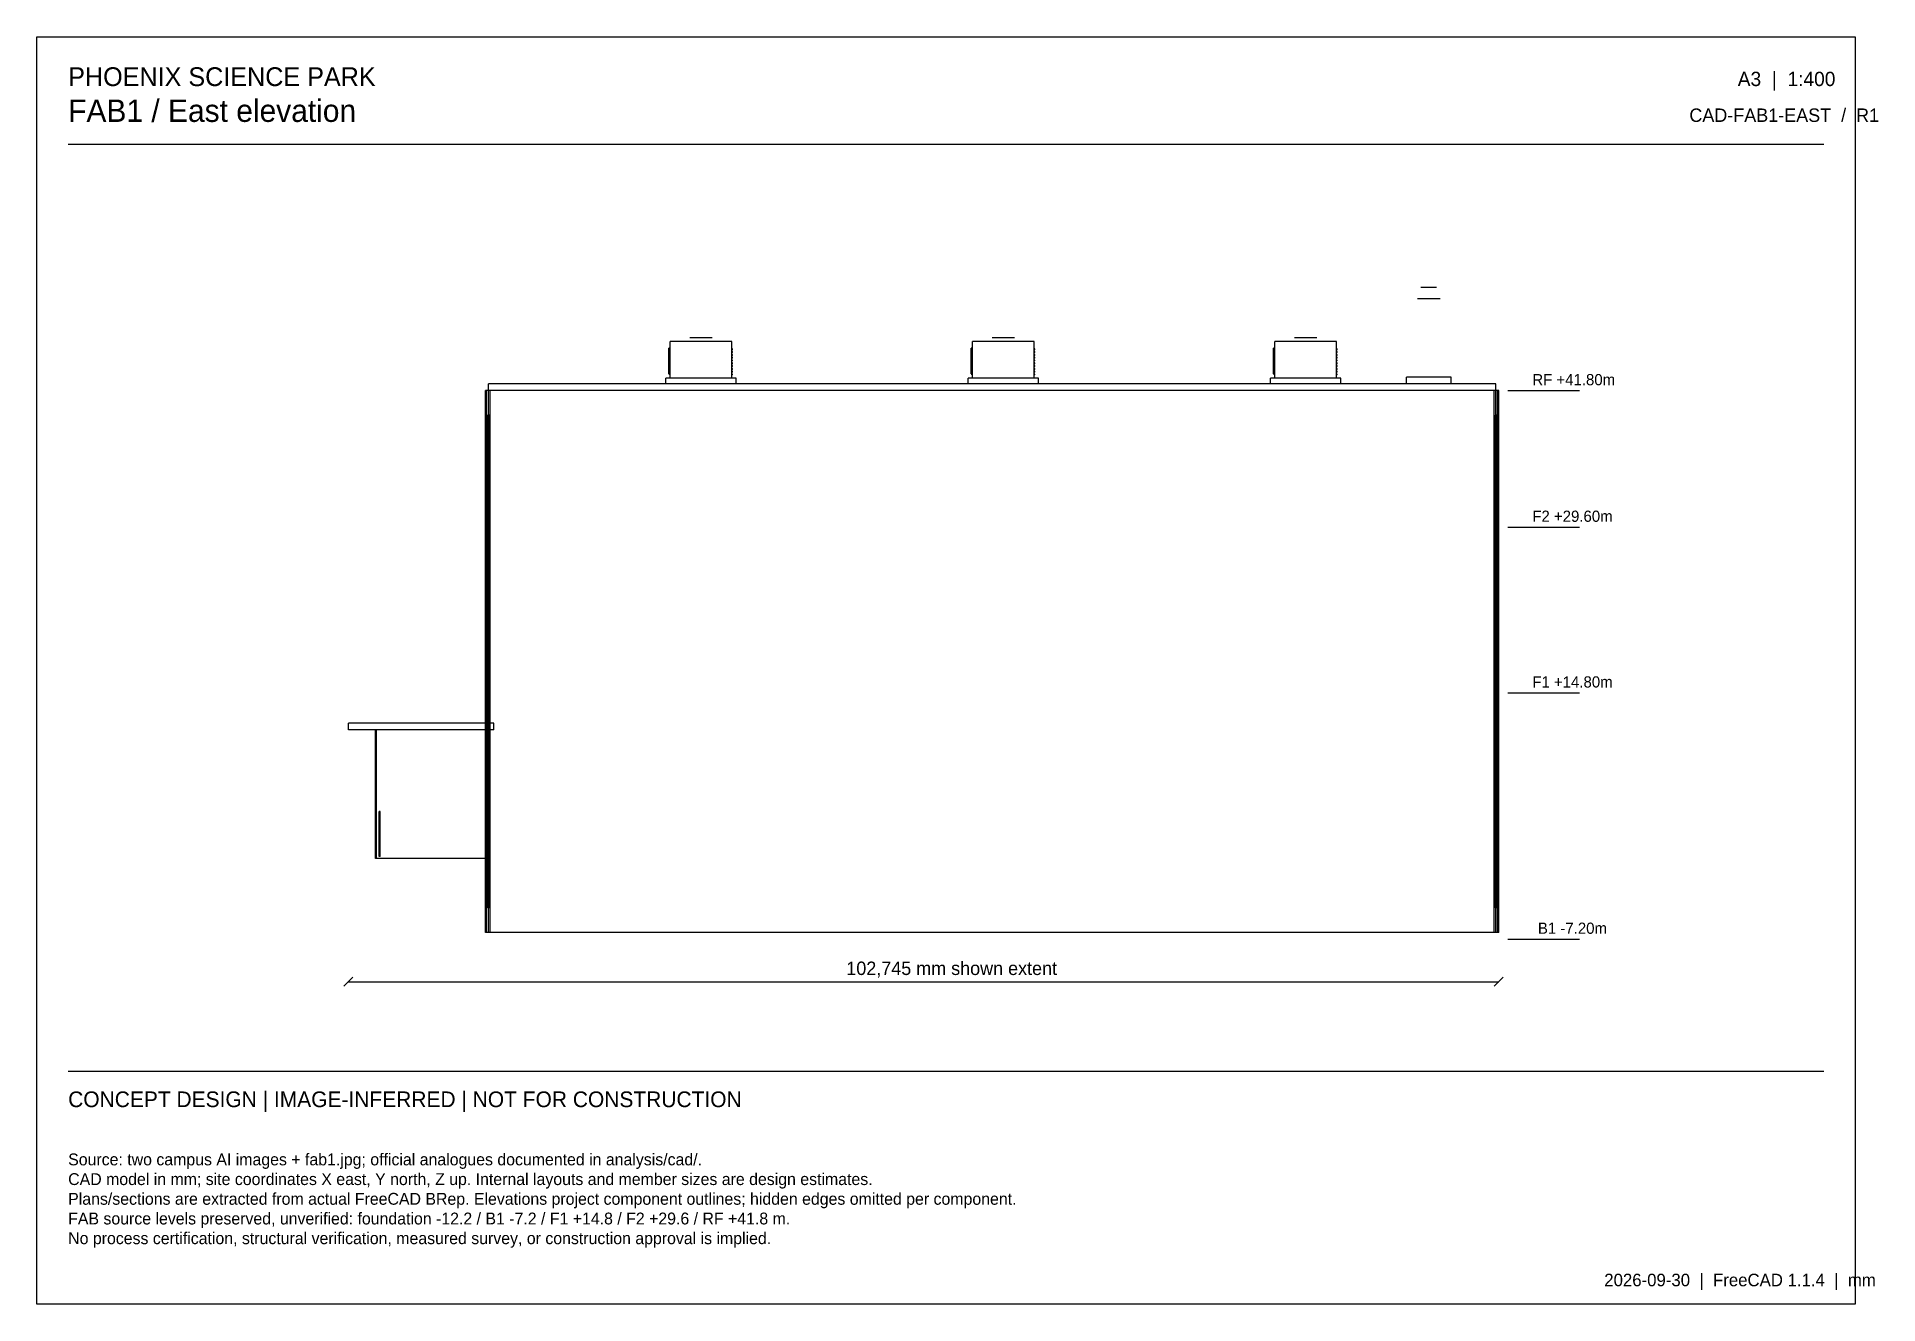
# Model space of a CAD drawing. Header units: millimetres. Extents: x 2800 to 167263, y 2800 to 116000.
import ezdxf

# ---------------------------------------------------------------- set-up
doc = ezdxf.new("R2010")
doc.units = ezdxf.units.MM

msp = doc.modelspace()

# ---------------------------------------------------------------- linework, layer by layer
at = {"layer": 'dimension'}
for p, q in [((30227.5, 31200), (31027.5, 32000)), ((30627.5, 31600), (133372.5, 31600)), ((132972.5, 31200), (133772.5, 32000))]:
    msp.add_line(p, q, dxfattribs=at)
at = {"layer": 'envelope'}
for p, q in [((42972.5, 84400), (42882.5, 84400)), ((42882.5, 36000), (42882.5, 84400)), ((42972.5, 36000), (42972.5, 84400)), ((43277.5, 84400), (42977.5, 84400)), ((42977.5, 36000), (42977.5, 84400)), ((43127.5, 36000), (43127.5, 84400)), ((43277.5, 36000), (43277.5, 84400)), ((133277.5, 84400), (132977.5, 84400)), ((132977.5, 36000), (132977.5, 84400)), ((133127.5, 36000), (133127.5, 84400)), ((133277.5, 36000), (133277.5, 84400)), ((133372.5, 84400), (133282.5, 84400)), ((133282.5, 36000), (133282.5, 84400)), ((133372.5, 36000), (133372.5, 84400)), ((42972.5, 36000), (42882.5, 36000)), ((43277.5, 36000), (42977.5, 36000)), ((133127.5, 36000), (43127.5, 36000)), ((133277.5, 36000), (132977.5, 36000)), ((133372.5, 36000), (133282.5, 36000))]:
    msp.add_line(p, q, dxfattribs=at)
at = {"layer": 'equipment'}
for p, q in [((126133.79, 92600), (126127.5, 92600)), ((126152.57, 92600), (126133.79, 92600)), ((126183.62, 92600), (126152.57, 92600)), ((126226.53, 92600), (126183.62, 92600)), ((126280.78, 92600), (126226.53, 92600)), ((126345.67, 92600), (126280.78, 92600)), ((126420.39, 92600), (126345.67, 92600)), ((126504.01, 92600), (126420.39, 92600)), ((126431.9, 93600), (126427.5, 93600)), ((126445.05, 93600), (126431.9, 93600)), ((126466.78, 93600), (126445.05, 93600)), ((126496.82, 93600), (126466.78, 93600)), ((126534.79, 93600), (126496.82, 93600)), ((126595.47, 92600), (126504.01, 92600)), ((126580.22, 93600), (126534.79, 93600)), ((126632.53, 93600), (126580.22, 93600)), ((126693.62, 92600), (126595.47, 92600)), ((126691.06, 93600), (126632.53, 93600)), ((126755.08, 93600), (126691.06, 93600)), ((126797.22, 92600), (126693.62, 92600)), ((126823.78, 93600), (126755.08, 93600)), ((126904.98, 92600), (126797.22, 92600)), ((126896.3, 93600), (126823.78, 93600)), ((126971.74, 93600), (126896.3, 93600)), ((127015.54, 92600), (126904.98, 92600)), ((127049.12, 93600), (126971.74, 93600)), ((127127.5, 92600), (127015.54, 92600)), ((127127.5, 93600), (127049.12, 93600)), ((127205.88, 93600), (127127.5, 93600)), ((127239.46, 92600), (127127.5, 92600)), ((127283.26, 93600), (127205.88, 93600)), ((127350.02, 92600), (127239.46, 92600)), ((127358.7, 93600), (127283.26, 93600)), ((127457.78, 92600), (127350.02, 92600)), ((127431.22, 93600), (127358.7, 93600)), ((127499.92, 93600), (127431.22, 93600)), ((127561.38, 92600), (127457.78, 92600)), ((127563.94, 93600), (127499.92, 93600)), ((127659.53, 92600), (127561.38, 92600)), ((127622.47, 93600), (127563.94, 93600)), ((127674.78, 93600), (127622.47, 93600)), ((127750.99, 92600), (127659.53, 92600)), ((127720.21, 93600), (127674.78, 93600)), ((127758.18, 93600), (127720.21, 93600)), ((127834.61, 92600), (127750.99, 92600)), ((127788.22, 93600), (127758.18, 93600)), ((127809.95, 93600), (127788.22, 93600)), ((127823.1, 93600), (127809.95, 93600)), ((127827.5, 93600), (127823.1, 93600)), ((127909.33, 92600), (127834.61, 92600)), ((127974.22, 92600), (127909.33, 92600)), ((128028.47, 92600), (127974.22, 92600)), ((128071.38, 92600), (128028.47, 92600)), ((128102.43, 92600), (128071.38, 92600)), ((128121.21, 92600), (128102.43, 92600)), ((128127.5, 92600), (128121.21, 92600)), ((61133.79, 89100), (61127.5, 89100)), ((61152.57, 89100), (61133.79, 89100)), ((61183.62, 89100), (61152.57, 89100)), ((61226.53, 89100), (61183.62, 89100)), ((61280.78, 89100), (61226.53, 89100)), ((61345.67, 89100), (61280.78, 89100)), ((61420.39, 89100), (61345.67, 89100)), ((61504.01, 89100), (61420.39, 89100)), ((61595.47, 89100), (61504.01, 89100)), ((61693.62, 89100), (61595.47, 89100)), ((61797.22, 89100), (61693.62, 89100)), ((61904.98, 89100), (61797.22, 89100)), ((62015.54, 89100), (61904.98, 89100)), ((62127.5, 89100), (62015.54, 89100)), ((62239.46, 89100), (62127.5, 89100)), ((62350.02, 89100), (62239.46, 89100)), ((62457.78, 89100), (62350.02, 89100)), ((62561.38, 89100), (62457.78, 89100)), ((62659.53, 89100), (62561.38, 89100)), ((62750.99, 89100), (62659.53, 89100)), ((62834.61, 89100), (62750.99, 89100)), ((62909.33, 89100), (62834.61, 89100)), ((62974.22, 89100), (62909.33, 89100)), ((63028.47, 89100), (62974.22, 89100)), ((63071.38, 89100), (63028.47, 89100)), ((63102.43, 89100), (63071.38, 89100)), ((63121.21, 89100), (63102.43, 89100)), ((63127.5, 89100), (63121.21, 89100)), ((88133.79, 89100), (88127.5, 89100)), ((88152.57, 89100), (88133.79, 89100)), ((88183.62, 89100), (88152.57, 89100)), ((88226.53, 89100), (88183.62, 89100)), ((88280.78, 89100), (88226.53, 89100)), ((88345.67, 89100), (88280.78, 89100)), ((88420.39, 89100), (88345.67, 89100)), ((88504.01, 89100), (88420.39, 89100)), ((88595.47, 89100), (88504.01, 89100)), ((88693.62, 89100), (88595.47, 89100)), ((88797.22, 89100), (88693.62, 89100)), ((88904.98, 89100), (88797.22, 89100)), ((89015.54, 89100), (88904.98, 89100)), ((89127.5, 89100), (89015.54, 89100)), ((89239.46, 89100), (89127.5, 89100)), ((89350.02, 89100), (89239.46, 89100)), ((89457.78, 89100), (89350.02, 89100)), ((89561.38, 89100), (89457.78, 89100)), ((89659.53, 89100), (89561.38, 89100)), ((89750.99, 89100), (89659.53, 89100)), ((89834.61, 89100), (89750.99, 89100)), ((89909.33, 89100), (89834.61, 89100)), ((89974.22, 89100), (89909.33, 89100)), ((90028.47, 89100), (89974.22, 89100)), ((90071.38, 89100), (90028.47, 89100)), ((90102.43, 89100), (90071.38, 89100)), ((90121.21, 89100), (90102.43, 89100)), ((90127.5, 89100), (90121.21, 89100)), ((115133.79, 89100), (115127.5, 89100)), ((115152.57, 89100), (115133.79, 89100)), ((115183.62, 89100), (115152.57, 89100)), ((115226.53, 89100), (115183.62, 89100)), ((115280.78, 89100), (115226.53, 89100)), ((115345.67, 89100), (115280.78, 89100)), ((115420.39, 89100), (115345.67, 89100)), ((115504.01, 89100), (115420.39, 89100)), ((115595.47, 89100), (115504.01, 89100)), ((115693.62, 89100), (115595.47, 89100)), ((115797.22, 89100), (115693.62, 89100)), ((115904.98, 89100), (115797.22, 89100)), ((116015.54, 89100), (115904.98, 89100)), ((116127.5, 89100), (116015.54, 89100)), ((116239.46, 89100), (116127.5, 89100)), ((116350.02, 89100), (116239.46, 89100)), ((116457.78, 89100), (116350.02, 89100)), ((116561.38, 89100), (116457.78, 89100)), ((116659.53, 89100), (116561.38, 89100)), ((116750.99, 89100), (116659.53, 89100)), ((116834.61, 89100), (116750.99, 89100)), ((116909.33, 89100), (116834.61, 89100)), ((116974.22, 89100), (116909.33, 89100)), ((117028.47, 89100), (116974.22, 89100)), ((117071.38, 89100), (117028.47, 89100)), ((117102.43, 89100), (117071.38, 89100)), ((117121.21, 89100), (117102.43, 89100)), ((117127.5, 89100), (117121.21, 89100)), ((59377.5, 88200), (59257.5, 88200)), ((59257.5, 85900), (59257.5, 88200)), ((59377.5, 88130), (59312.5, 88130)), ((59312.5, 88050), (59312.5, 88130)), ((59377.5, 88050), (59312.5, 88050)), ((59377.5, 87880), (59312.5, 87880)), ((59312.5, 87800), (59312.5, 87880)), ((59377.5, 87800), (59312.5, 87800)), ((59377.5, 87630), (59312.5, 87630)), ((59312.5, 87550), (59312.5, 87630)), ((59377.5, 87550), (59312.5, 87550)), ((59377.5, 87380), (59312.5, 87380)), ((59312.5, 87300), (59312.5, 87380)), ((59377.5, 87300), (59312.5, 87300)), ((64877.5, 88800), (59377.5, 88800)), ((59377.5, 85500), (59377.5, 88800)), ((64877.5, 85500), (64877.5, 88800)), ((64942.5, 88130), (64877.5, 88130)), ((64942.5, 88050), (64877.5, 88050)), ((64942.5, 87880), (64877.5, 87880)), ((64942.5, 87800), (64877.5, 87800)), ((64942.5, 87630), (64877.5, 87630)), ((64942.5, 87550), (64877.5, 87550)), ((64942.5, 87380), (64877.5, 87380)), ((64942.5, 87300), (64877.5, 87300)), ((64942.5, 88050), (64942.5, 88130)), ((64942.5, 87800), (64942.5, 87880)), ((64942.5, 87550), (64942.5, 87630)), ((64942.5, 87300), (64942.5, 87380)), ((86377.5, 88200), (86257.5, 88200)), ((86257.5, 85900), (86257.5, 88200)), ((86377.5, 88130), (86312.5, 88130)), ((86312.5, 88050), (86312.5, 88130)), ((86377.5, 88050), (86312.5, 88050)), ((86377.5, 87880), (86312.5, 87880)), ((86312.5, 87800), (86312.5, 87880)), ((86377.5, 87800), (86312.5, 87800)), ((86377.5, 87630), (86312.5, 87630)), ((86312.5, 87550), (86312.5, 87630)), ((86377.5, 87550), (86312.5, 87550)), ((86377.5, 87380), (86312.5, 87380)), ((86312.5, 87300), (86312.5, 87380)), ((86377.5, 87300), (86312.5, 87300)), ((91877.5, 88800), (86377.5, 88800)), ((86377.5, 85500), (86377.5, 88800)), ((91877.5, 85500), (91877.5, 88800)), ((91942.5, 88130), (91877.5, 88130)), ((91942.5, 88050), (91877.5, 88050)), ((91942.5, 87880), (91877.5, 87880)), ((91942.5, 87800), (91877.5, 87800)), ((91942.5, 87630), (91877.5, 87630)), ((91942.5, 87550), (91877.5, 87550)), ((91942.5, 87380), (91877.5, 87380)), ((91942.5, 87300), (91877.5, 87300)), ((91942.5, 88050), (91942.5, 88130)), ((91942.5, 87800), (91942.5, 87880)), ((91942.5, 87550), (91942.5, 87630)), ((91942.5, 87300), (91942.5, 87380)), ((113377.5, 88200), (113257.5, 88200)), ((113257.5, 85900), (113257.5, 88200)), ((113377.5, 88130), (113312.5, 88130)), ((113312.5, 88050), (113312.5, 88130)), ((113377.5, 88050), (113312.5, 88050)), ((113377.5, 87880), (113312.5, 87880)), ((113312.5, 87800), (113312.5, 87880)), ((113377.5, 87800), (113312.5, 87800)), ((113377.5, 87630), (113312.5, 87630)), ((113312.5, 87550), (113312.5, 87630)), ((113377.5, 87550), (113312.5, 87550)), ((113377.5, 87380), (113312.5, 87380)), ((113312.5, 87300), (113312.5, 87380)), ((113377.5, 87300), (113312.5, 87300)), ((118877.5, 88800), (113377.5, 88800)), ((113377.5, 85500), (113377.5, 88800)), ((118877.5, 85500), (118877.5, 88800)), ((118942.5, 88130), (118877.5, 88130)), ((118942.5, 88050), (118877.5, 88050)), ((118942.5, 87880), (118877.5, 87880)), ((118942.5, 87800), (118877.5, 87800)), ((118942.5, 87630), (118877.5, 87630)), ((118942.5, 87550), (118877.5, 87550)), ((118942.5, 87380), (118877.5, 87380)), ((118942.5, 87300), (118877.5, 87300)), ((118942.5, 88050), (118942.5, 88130)), ((118942.5, 87800), (118942.5, 87880)), ((118942.5, 87550), (118942.5, 87630)), ((118942.5, 87300), (118942.5, 87380)), ((59377.5, 85900), (59257.5, 85900)), ((59377.5, 87130), (59312.5, 87130)), ((59312.5, 87050), (59312.5, 87130)), ((59377.5, 87050), (59312.5, 87050)), ((59377.5, 86880), (59312.5, 86880)), ((59312.5, 86800), (59312.5, 86880)), ((59377.5, 86800), (59312.5, 86800)), ((59377.5, 86630), (59312.5, 86630)), ((59312.5, 86550), (59312.5, 86630)), ((59377.5, 86550), (59312.5, 86550)), ((59377.5, 86380), (59312.5, 86380)), ((59312.5, 86300), (59312.5, 86380)), ((59377.5, 86300), (59312.5, 86300)), ((59377.5, 86130), (59312.5, 86130)), ((59312.5, 86050), (59312.5, 86130)), ((59377.5, 86050), (59312.5, 86050)), ((59377.5, 85880), (59312.5, 85880)), ((59312.5, 85800), (59312.5, 85880)), ((59377.5, 85800), (59312.5, 85800)), ((64942.5, 87130), (64877.5, 87130)), ((64942.5, 87050), (64877.5, 87050)), ((64942.5, 86880), (64877.5, 86880)), ((64942.5, 86800), (64877.5, 86800)), ((64942.5, 86630), (64877.5, 86630)), ((64942.5, 86550), (64877.5, 86550)), ((64942.5, 86380), (64877.5, 86380)), ((64942.5, 86300), (64877.5, 86300)), ((64942.5, 86130), (64877.5, 86130)), ((64942.5, 86050), (64877.5, 86050)), ((64942.5, 85880), (64877.5, 85880)), ((64942.5, 85800), (64877.5, 85800)), ((64942.5, 87050), (64942.5, 87130)), ((64942.5, 86800), (64942.5, 86880)), ((64942.5, 86550), (64942.5, 86630)), ((64942.5, 86300), (64942.5, 86380)), ((64942.5, 86050), (64942.5, 86130)), ((64942.5, 85800), (64942.5, 85880)), ((86377.5, 85900), (86257.5, 85900)), ((86377.5, 87130), (86312.5, 87130)), ((86312.5, 87050), (86312.5, 87130)), ((86377.5, 87050), (86312.5, 87050)), ((86377.5, 86880), (86312.5, 86880)), ((86312.5, 86800), (86312.5, 86880)), ((86377.5, 86800), (86312.5, 86800)), ((86377.5, 86630), (86312.5, 86630)), ((86312.5, 86550), (86312.5, 86630)), ((86377.5, 86550), (86312.5, 86550)), ((86377.5, 86380), (86312.5, 86380)), ((86312.5, 86300), (86312.5, 86380)), ((86377.5, 86300), (86312.5, 86300)), ((86377.5, 86130), (86312.5, 86130)), ((86312.5, 86050), (86312.5, 86130)), ((86377.5, 86050), (86312.5, 86050)), ((86377.5, 85880), (86312.5, 85880)), ((86312.5, 85800), (86312.5, 85880)), ((86377.5, 85800), (86312.5, 85800)), ((91942.5, 87130), (91877.5, 87130)), ((91942.5, 87050), (91877.5, 87050)), ((91942.5, 86880), (91877.5, 86880)), ((91942.5, 86800), (91877.5, 86800)), ((91942.5, 86630), (91877.5, 86630)), ((91942.5, 86550), (91877.5, 86550)), ((91942.5, 86380), (91877.5, 86380)), ((91942.5, 86300), (91877.5, 86300)), ((91942.5, 86130), (91877.5, 86130)), ((91942.5, 86050), (91877.5, 86050)), ((91942.5, 85880), (91877.5, 85880)), ((91942.5, 85800), (91877.5, 85800)), ((91942.5, 87050), (91942.5, 87130)), ((91942.5, 86800), (91942.5, 86880)), ((91942.5, 86550), (91942.5, 86630)), ((91942.5, 86300), (91942.5, 86380)), ((91942.5, 86050), (91942.5, 86130)), ((91942.5, 85800), (91942.5, 85880)), ((113377.5, 85900), (113257.5, 85900)), ((113377.5, 87130), (113312.5, 87130)), ((113312.5, 87050), (113312.5, 87130)), ((113377.5, 87050), (113312.5, 87050)), ((113377.5, 86880), (113312.5, 86880)), ((113312.5, 86800), (113312.5, 86880)), ((113377.5, 86800), (113312.5, 86800)), ((113377.5, 86630), (113312.5, 86630)), ((113312.5, 86550), (113312.5, 86630)), ((113377.5, 86550), (113312.5, 86550)), ((113377.5, 86380), (113312.5, 86380)), ((113312.5, 86300), (113312.5, 86380)), ((113377.5, 86300), (113312.5, 86300)), ((113377.5, 86130), (113312.5, 86130)), ((113312.5, 86050), (113312.5, 86130)), ((113377.5, 86050), (113312.5, 86050)), ((113377.5, 85880), (113312.5, 85880)), ((113312.5, 85800), (113312.5, 85880)), ((113377.5, 85800), (113312.5, 85800)), ((118942.5, 87130), (118877.5, 87130)), ((118942.5, 87050), (118877.5, 87050)), ((118942.5, 86880), (118877.5, 86880)), ((118942.5, 86800), (118877.5, 86800)), ((118942.5, 86630), (118877.5, 86630)), ((118942.5, 86550), (118877.5, 86550)), ((118942.5, 86380), (118877.5, 86380)), ((118942.5, 86300), (118877.5, 86300)), ((118942.5, 86130), (118877.5, 86130)), ((118942.5, 86050), (118877.5, 86050)), ((118942.5, 85880), (118877.5, 85880)), ((118942.5, 85800), (118877.5, 85800)), ((118942.5, 87050), (118942.5, 87130)), ((118942.5, 86800), (118942.5, 86880)), ((118942.5, 86550), (118942.5, 86630)), ((118942.5, 86300), (118942.5, 86380)), ((118942.5, 86050), (118942.5, 86130)), ((118942.5, 85800), (118942.5, 85880)), ((129127.5, 85600), (125127.5, 85600)), ((125127.5, 85000), (125127.5, 85600)), ((129127.5, 85000), (129127.5, 85600)), ((65277.5, 85500), (58977.5, 85500)), ((58977.5, 85000), (58977.5, 85500)), ((65277.5, 85000), (58977.5, 85000)), ((65277.5, 85000), (65277.5, 85500)), ((92277.5, 85500), (85977.5, 85500)), ((85977.5, 85000), (85977.5, 85500)), ((92277.5, 85000), (85977.5, 85000)), ((92277.5, 85000), (92277.5, 85500)), ((119277.5, 85500), (112977.5, 85500)), ((112977.5, 85000), (112977.5, 85500)), ((119277.5, 85000), (112977.5, 85000)), ((119277.5, 85000), (119277.5, 85500)), ((129127.5, 85000), (125127.5, 85000))]:
    msp.add_line(p, q, dxfattribs=at)
at = {"layer": 'frame'}
for p, q in [((2800, 116000), (165200, 116000)), ((2800, 2800), (2800, 116000)), ((165200, 116000), (165200, 2800)), ((5600, 106400), (162400, 106400)), ((5600, 23600), (162400, 23600)), ((165200, 2800), (2800, 2800))]:
    msp.add_line(p, q, dxfattribs=at)
at = {"layer": 'glazing'}
for p, q in [((43207.5, 82200), (43047.5, 82200)), ((43047.5, 38200), (43047.5, 82200)), ((43207.5, 38200), (43207.5, 82200)), ((133207.5, 82200), (133047.5, 82200)), ((133047.5, 38200), (133047.5, 82200)), ((133207.5, 38200), (133207.5, 82200)), ((33127.5, 54100), (33047.5, 54100)), ((33047.5, 42600), (33047.5, 54100)), ((43127.5, 54100), (33127.5, 54100)), ((33127.5, 42600), (33127.5, 54100)), ((43127.5, 42600), (43127.5, 54100)), ((33477.5, 46800), (33377.5, 46800)), ((33377.5, 42800), (33377.5, 46800)), ((33477.5, 42800), (33477.5, 46800)), ((33477.5, 42800), (33377.5, 42800)), ((33127.5, 42600), (33047.5, 42600)), ((43127.5, 42600), (33127.5, 42600)), ((43207.5, 38200), (43047.5, 38200)), ((133207.5, 38200), (133047.5, 38200))]:
    msp.add_line(p, q, dxfattribs=at)
at = {"layer": 'grid'}
for p, q in [((134172.5, 84400), (140572.5, 84400)), ((134172.5, 72200), (140572.5, 72200)), ((134172.5, 57400), (140572.5, 57400)), ((134172.5, 35400), (140572.5, 35400))]:
    msp.add_line(p, q, dxfattribs=at)
at = {"layer": 'roof'}
for p, q in [((133127.5, 85000), (43127.5, 85000)), ((43127.5, 84400), (43127.5, 85000)), ((133127.5, 84400), (43127.5, 84400)), ((133127.5, 84400), (133127.5, 85000)), ((43627.5, 54700), (30627.5, 54700)), ((30627.5, 54100), (30627.5, 54700)), ((43627.5, 54100), (43627.5, 54700)), ((43627.5, 54100), (30627.5, 54100))]:
    msp.add_line(p, q, dxfattribs=at)

# ---------------------------------------------------------------- texts
at = {"layer": 'annotation'}
for s, height, p in [('PHOENIX SCIENCE PARK', 1680, (5600, 111600)), ('A3  |  1:400', 1280, (154720, 111600)), ('FAB1 / East elevation', 2000, (5600, 108400)), ('CAD-FAB1-EAST  /  R1', 1200, (150400, 108400)), ('RF +41.80m', 1000, (136372.5, 84880)), ('F2 +29.60m', 1000, (136372.5, 72680)), ('F1 +14.80m', 1000, (136372.5, 57880)), ('B1 -7.20m', 1000, (136872.5, 35880)), ('102,745 mm shown extent', 1200, (75100, 32200)), ('CONCEPT DESIGN | IMAGE-INFERRED | NOT FOR CONSTRUCTION', 1400, (5600, 20400)), ('Source: two campus AI images + fab1.jpg; official analogues documented in analysis/cad/.', 1060, (5600, 15200)), ('CAD model in mm; site coordinates X east, Y north, Z up. Internal layouts and member sizes are design estimates.', 1060, (5600, 13440)), ('Plans/sections are extracted from actual FreeCAD BRep. Elevations project component outlines; hidden edges omitted per component.', 1060, (5600, 11680)), ('FAB source levels preserved, unverified: foundation -12.2 / B1 -7.2 / F1 +14.8 / F2 +29.6 / RF +41.8 m.', 1060, (5600, 9920)), ('No process certification, structural verification, measured survey, or construction approval is implied.', 1060, (5600, 8160)), ('2026-09-30  |  FreeCAD 1.1.4  |  mm', 1120, (142800, 4400))]:
    msp.add_text(s, height=height, dxfattribs=at).set_placement(p)

doc.saveas('drawing.dxf')
